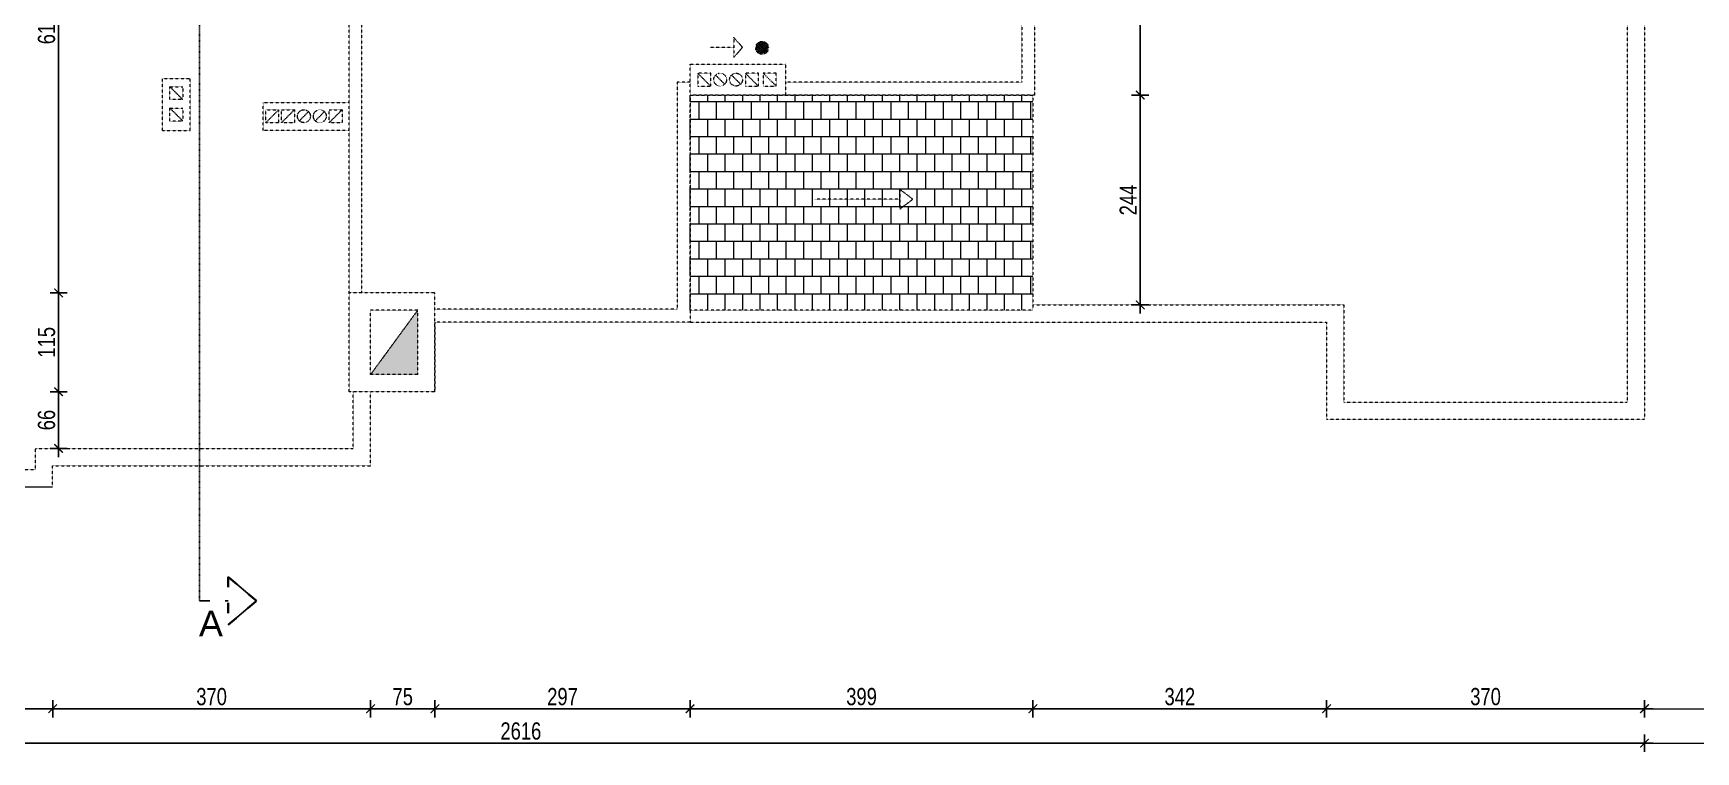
# Model space of a CAD drawing. Header units: millimetres. Extents: x -701 to 470890, y -446843 to -116129.
# Drawn here: x 239478 to 241414, y -223748 to -222912 of the extents above; entities that cross this region are included whole.
import ezdxf

# ---------------------------------------------------------------- set-up
doc = ezdxf.new("R2010")
doc.units = ezdxf.units.MM
doc.header["$PDMODE"] = 2
doc.linetypes.add('ACAD_ISO03W100', pattern=[30, 12, -18])
doc.linetypes.add('HIDDEN', pattern=[0.375, 0.25, -0.125])
doc.layers.get('0').update_dxf_attribs({"lineweight": 0})
doc.layers.get('Defpoints').update_dxf_attribs({"color": 250, "lineweight": 0})
for name, color, linetype, lineweight in [('05-podgled-tanko', 144, 'HIDDEN', 0), ('07-kote', 70, 'Continuous', 9), ('D-šrafura', 252, 'Continuous', 9), ('Kote', 1, 'Continuous', 15), ('TP_07 - 0.20', 255, 'Continuous', 20)]:
    doc.layers.add(name, color=color, linetype=linetype, lineweight=lineweight)
doc.layers.add('zidovi', color=1, linetype='Continuous')
doc.styles.add('OPIS', font='hrcom.shx', dxfattribs={"width": 0.8, "height": 20})
doc.styles.add('Tekst15', font='arial.ttf', dxfattribs={"height": 15})
doc.dimstyles.new('ISO-25', dxfattribs={"dimtxt": 20, "dimasz": 10, "dimexe": 10, "dimexo": 10, "dimgap": 4, "dimtad": 1, "dimdec": 0, "dimtxsty": 'OPIS', "dimblk": 'ARCHTICK', "dimcen": 10, "dimdle": 10, "dimadec": 0, "dimazin": 0, "dimtfac": 1, "dimtdec": 0, "dimtix": 1, "dimtmove": 0, "dimatfit": 3, "dimldrblk": 'ARCHTICK', "dimfxl": 10, "dimfxlon": 1, "dimarcsym": 0})

# ---------------------------------------------------------------- blocks, each defined once
blk = doc.blocks.new('_ArchTick')
at = {"color": 0, "linetype": 'ByBlock', "lineweight": 0, "const_width": 0.15}
blk.add_lwpolyline([(-0.5, -0.5), (0.5, 0.5)], dxfattribs=at)
blk = doc.blocks.new('*D3047')
at = {"layer": '07-kote', "color": 0, "linetype": 'ByBlock', "lineweight": -2, "ltscale": 5, "transparency": 16777216}
for p, q in [((240757.1, -222666.2), (240777.1, -222666.2)), ((240767.1, -222656.2), (240767.1, -222994.2)), ((240757.1, -222984.2), (240777.1, -222984.2))]:
    blk.add_line(p, q, dxfattribs=at)
at = {"layer": 'Defpoints', "color": 0, "linetype": 'ByBlock', "ltscale": 5, "transparency": 16777216}
for p in [(240669.1, -222666.2), (240644.1, -222984.2), (240767.1, -222984.2)]:
    blk.add_point(p, dxfattribs=at)
at = {"layer": '07-kote', "color": 0, "linetype": 'ByBlock', "lineweight": -2, "ltscale": 5, "transparency": 16777216, "xscale": 10, "yscale": 10, "zscale": 10}
for p, rotation in [((240767.1, -222666.2), 90), ((240767.1, -222984.2), 270)]:
    blk.add_blockref('_ArchTick', p, dxfattribs=dict(at, rotation=rotation))
at = {"layer": '07-kote', "color": 0, "linetype": 'ByBlock', "ltscale": 5, "transparency": 16777216, "insert": (240753.1, -222825.2), "char_height": 20, "attachment_point": 5, "rotation": 90, "style": 'OPIS'}
blk.add_mtext('318', dxfattribs=at)
blk = doc.blocks.new('*D3048')
at = {"layer": '07-kote', "color": 0, "linetype": 'ByBlock', "lineweight": -2, "ltscale": 5, "transparency": 16777216}
for p, q in [((240767.1, -222974.2), (240767.1, -223238.2)), ((240757.1, -222984.2), (240777.1, -222984.2)), ((240757.1, -223228.2), (240777.1, -223228.2))]:
    blk.add_line(p, q, dxfattribs=at)
at = {"layer": 'Defpoints', "color": 0, "linetype": 'ByBlock', "ltscale": 5, "transparency": 16777216}
for p in [(240644.1, -222984.2), (240642.2, -223228.2), (240767.1, -223228.2)]:
    blk.add_point(p, dxfattribs=at)
at = {"layer": '07-kote', "color": 0, "linetype": 'ByBlock', "lineweight": -2, "ltscale": 5, "transparency": 16777216, "xscale": 10, "yscale": 10, "zscale": 10}
for p, rotation in [((240767.1, -222984.2), 90), ((240767.1, -223228.2), 270)]:
    blk.add_blockref('_ArchTick', p, dxfattribs=dict(at, rotation=rotation))
at = {"layer": '07-kote', "color": 0, "linetype": 'ByBlock', "ltscale": 5, "transparency": 16777216, "insert": (240753.1, -223106.2), "char_height": 20, "attachment_point": 5, "rotation": 90, "style": 'OPIS'}
blk.add_mtext('244', dxfattribs=at)
blk = doc.blocks.new('*D3051')
at = {"layer": '07-kote', "color": 0, "linetype": 'ByBlock', "lineweight": -2, "ltscale": 5, "transparency": 16777216}
for p, q in [((239508, -222590.2), (239508, -223224.2)), ((239518, -222600.2), (239498, -222600.2)), ((239518, -223214.2), (239498, -223214.2))]:
    blk.add_line(p, q, dxfattribs=at)
at = {"layer": 'Defpoints', "color": 0, "linetype": 'ByBlock', "ltscale": 5, "transparency": 16777216}
for p in [(240034.1, -222600.2), (239508, -223214.2), (239846.1, -223214.2)]:
    blk.add_point(p, dxfattribs=at)
at = {"layer": '07-kote', "color": 0, "linetype": 'ByBlock', "lineweight": -2, "ltscale": 5, "transparency": 16777216, "xscale": 10, "yscale": 10, "zscale": 10}
for p, rotation in [((239508, -222600.2), 90), ((239508, -223214.2), 270)]:
    blk.add_blockref('_ArchTick', p, dxfattribs=dict(at, rotation=rotation))
at = {"layer": '07-kote', "color": 0, "linetype": 'ByBlock', "ltscale": 5, "transparency": 16777216, "insert": (239494, -222907.2), "char_height": 20, "attachment_point": 5, "rotation": 90, "style": 'OPIS'}
blk.add_mtext('614', dxfattribs=at)
blk = doc.blocks.new('*D3052')
at = {"layer": '07-kote', "color": 0, "linetype": 'ByBlock', "lineweight": -2, "ltscale": 5, "transparency": 16777216}
for p, q in [((239508, -223204.2), (239508, -223339.2)), ((239518, -223214.2), (239498, -223214.2)), ((239518, -223329.2), (239498, -223329.2))]:
    blk.add_line(p, q, dxfattribs=at)
at = {"layer": 'Defpoints', "color": 0, "linetype": 'ByBlock', "ltscale": 5, "transparency": 16777216}
for p in [(239846.1, -223214.2), (239508, -223329.2), (239846.1, -223329.2)]:
    blk.add_point(p, dxfattribs=at)
at = {"layer": '07-kote', "color": 0, "linetype": 'ByBlock', "lineweight": -2, "ltscale": 5, "transparency": 16777216, "xscale": 10, "yscale": 10, "zscale": 10}
for p, rotation in [((239508, -223214.2), 90), ((239508, -223329.2), 270)]:
    blk.add_blockref('_ArchTick', p, dxfattribs=dict(at, rotation=rotation))
at = {"layer": '07-kote', "color": 0, "linetype": 'ByBlock', "ltscale": 5, "transparency": 16777216, "insert": (239494, -223271.7), "char_height": 20, "attachment_point": 5, "rotation": 90, "style": 'OPIS'}
blk.add_mtext('115', dxfattribs=at)
blk = doc.blocks.new('*D3053')
at = {"layer": '07-kote', "color": 0, "linetype": 'ByBlock', "lineweight": -2, "ltscale": 5, "transparency": 16777216}
for p, q in [((239518, -223329.2), (239498, -223329.2)), ((239508, -223319.2), (239508, -223405.2)), ((239518, -223395.2), (239498, -223395.2))]:
    blk.add_line(p, q, dxfattribs=at)
at = {"layer": 'Defpoints', "color": 0, "linetype": 'ByBlock', "ltscale": 5, "transparency": 16777216}
for p in [(239846.1, -223329.2), (239508, -223395.2), (239851.1, -223395.2)]:
    blk.add_point(p, dxfattribs=at)
at = {"layer": '07-kote', "color": 0, "linetype": 'ByBlock', "lineweight": -2, "ltscale": 5, "transparency": 16777216, "xscale": 10, "yscale": 10, "zscale": 10}
for p, rotation in [((239508, -223329.2), 90), ((239508, -223395.2), 270)]:
    blk.add_blockref('_ArchTick', p, dxfattribs=dict(at, rotation=rotation))
at = {"layer": '07-kote', "color": 0, "linetype": 'ByBlock', "ltscale": 5, "transparency": 16777216, "insert": (239494, -223362.2), "char_height": 20, "attachment_point": 5, "rotation": 90, "style": 'OPIS'}
blk.add_mtext('66', dxfattribs=at)
blk = doc.blocks.new('*D3059')
at = {"layer": '07-kote', "color": 0, "linetype": 'ByBlock', "lineweight": -2, "ltscale": 5, "transparency": 16777216}
for p, q in [((239108.1, -223688), (239108.1, -223708)), ((239501.1, -223688), (239501.1, -223708)), ((239098.1, -223698), (239511.1, -223698))]:
    blk.add_line(p, q, dxfattribs=at)
at = {"layer": 'Defpoints', "color": 0, "linetype": 'ByBlock', "ltscale": 5, "transparency": 16777216}
for p in [(239108.1, -223415.2), (239501.1, -223440.2), (239501.1, -223698)]:
    blk.add_point(p, dxfattribs=at)
at = {"layer": '07-kote', "color": 0, "linetype": 'ByBlock', "lineweight": -2, "ltscale": 5, "transparency": 16777216, "xscale": 10, "yscale": 10, "zscale": 10, "rotation": 180}
blk.add_blockref('_ArchTick', (239108.1, -223698), dxfattribs=at)
at = {"layer": '07-kote', "color": 0, "linetype": 'ByBlock', "lineweight": -2, "ltscale": 5, "transparency": 16777216, "xscale": 10, "yscale": 10, "zscale": 10}
blk.add_blockref('_ArchTick', (239501.1, -223698), dxfattribs=at)
at = {"layer": '07-kote', "color": 0, "linetype": 'ByBlock', "ltscale": 5, "transparency": 16777216, "insert": (239304.6, -223684), "char_height": 20, "attachment_point": 5, "style": 'OPIS'}
blk.add_mtext('393', dxfattribs=at)
blk = doc.blocks.new('*D3060')
at = {"layer": '07-kote', "color": 0, "linetype": 'ByBlock', "lineweight": -2, "ltscale": 5, "transparency": 16777216}
for p, q in [((239501.1, -223688), (239501.1, -223708)), ((239871.1, -223688), (239871.1, -223708)), ((239491.1, -223698), (239881.1, -223698))]:
    blk.add_line(p, q, dxfattribs=at)
at = {"layer": 'Defpoints', "color": 0, "linetype": 'ByBlock', "ltscale": 5, "transparency": 16777216}
for p in [(239871.1, -223415.2), (239501.1, -223440.2), (239871.1, -223698)]:
    blk.add_point(p, dxfattribs=at)
at = {"layer": '07-kote', "color": 0, "linetype": 'ByBlock', "lineweight": -2, "ltscale": 5, "transparency": 16777216, "xscale": 10, "yscale": 10, "zscale": 10, "rotation": 180}
blk.add_blockref('_ArchTick', (239501.1, -223698), dxfattribs=at)
at = {"layer": '07-kote', "color": 0, "linetype": 'ByBlock', "lineweight": -2, "ltscale": 5, "transparency": 16777216, "xscale": 10, "yscale": 10, "zscale": 10}
blk.add_blockref('_ArchTick', (239871.1, -223698), dxfattribs=at)
at = {"layer": '07-kote', "color": 0, "linetype": 'ByBlock', "ltscale": 5, "transparency": 16777216, "insert": (239686.1, -223684), "char_height": 20, "attachment_point": 5, "style": 'OPIS'}
blk.add_mtext('370', dxfattribs=at)
blk = doc.blocks.new('*D3061')
at = {"layer": '07-kote', "color": 0, "linetype": 'ByBlock', "lineweight": -2, "ltscale": 5, "transparency": 16777216}
for p, q in [((239871.1, -223688), (239871.1, -223708)), ((239946.1, -223688), (239946.1, -223708)), ((239861.1, -223698), (239956.1, -223698))]:
    blk.add_line(p, q, dxfattribs=at)
at = {"layer": 'Defpoints', "color": 0, "linetype": 'ByBlock', "ltscale": 5, "transparency": 16777216}
for p in [(239946.1, -223329.2), (239871.1, -223415.2), (239946.1, -223698)]:
    blk.add_point(p, dxfattribs=at)
at = {"layer": '07-kote', "color": 0, "linetype": 'ByBlock', "lineweight": -2, "ltscale": 5, "transparency": 16777216, "xscale": 10, "yscale": 10, "zscale": 10, "rotation": 180}
blk.add_blockref('_ArchTick', (239871.1, -223698), dxfattribs=at)
at = {"layer": '07-kote', "color": 0, "linetype": 'ByBlock', "lineweight": -2, "ltscale": 5, "transparency": 16777216, "xscale": 10, "yscale": 10, "zscale": 10}
blk.add_blockref('_ArchTick', (239946.1, -223698), dxfattribs=at)
at = {"layer": '07-kote', "color": 0, "linetype": 'ByBlock', "ltscale": 5, "transparency": 16777216, "insert": (239908.6, -223684), "char_height": 20, "attachment_point": 5, "style": 'OPIS'}
blk.add_mtext('75', dxfattribs=at)
blk = doc.blocks.new('*D3062')
at = {"layer": '07-kote', "color": 0, "linetype": 'ByBlock', "lineweight": -2, "ltscale": 5, "transparency": 16777216}
for p, q in [((239946.1, -223688), (239946.1, -223708)), ((240243.1, -223688), (240243.1, -223708)), ((239936.1, -223698), (240253.1, -223698))]:
    blk.add_line(p, q, dxfattribs=at)
at = {"layer": 'Defpoints', "color": 0, "linetype": 'ByBlock', "ltscale": 5, "transparency": 16777216}
for p in [(240243.1, -223248.2), (239946.1, -223329.2), (240243.1, -223698)]:
    blk.add_point(p, dxfattribs=at)
at = {"layer": '07-kote', "color": 0, "linetype": 'ByBlock', "lineweight": -2, "ltscale": 5, "transparency": 16777216, "xscale": 10, "yscale": 10, "zscale": 10, "rotation": 180}
blk.add_blockref('_ArchTick', (239946.1, -223698), dxfattribs=at)
at = {"layer": '07-kote', "color": 0, "linetype": 'ByBlock', "lineweight": -2, "ltscale": 5, "transparency": 16777216, "xscale": 10, "yscale": 10, "zscale": 10}
blk.add_blockref('_ArchTick', (240243.1, -223698), dxfattribs=at)
at = {"layer": '07-kote', "color": 0, "linetype": 'ByBlock', "ltscale": 5, "transparency": 16777216, "insert": (240094.6, -223684), "char_height": 20, "attachment_point": 5, "style": 'OPIS'}
blk.add_mtext('297', dxfattribs=at)
blk = doc.blocks.new('*D3063')
at = {"layer": '07-kote', "color": 0, "linetype": 'ByBlock', "lineweight": -2, "ltscale": 5, "transparency": 16777216}
for p, q in [((240243.1, -223688), (240243.1, -223708)), ((240642.2, -223688), (240642.2, -223708)), ((240233.1, -223698), (240652.2, -223698))]:
    blk.add_line(p, q, dxfattribs=at)
at = {"layer": 'Defpoints', "color": 0, "linetype": 'ByBlock', "ltscale": 5, "transparency": 16777216}
for p in [(240243.1, -223248.2), (240642.2, -223234.5), (240642.2, -223698)]:
    blk.add_point(p, dxfattribs=at)
at = {"layer": '07-kote', "color": 0, "linetype": 'ByBlock', "lineweight": -2, "ltscale": 5, "transparency": 16777216, "xscale": 10, "yscale": 10, "zscale": 10, "rotation": 180}
blk.add_blockref('_ArchTick', (240243.1, -223698), dxfattribs=at)
at = {"layer": '07-kote', "color": 0, "linetype": 'ByBlock', "lineweight": -2, "ltscale": 5, "transparency": 16777216, "xscale": 10, "yscale": 10, "zscale": 10}
blk.add_blockref('_ArchTick', (240642.2, -223698), dxfattribs=at)
at = {"layer": '07-kote', "color": 0, "linetype": 'ByBlock', "ltscale": 5, "transparency": 16777216, "insert": (240442.7, -223684), "char_height": 20, "attachment_point": 5, "style": 'OPIS'}
blk.add_mtext('399', dxfattribs=at)
blk = doc.blocks.new('*D3064')
at = {"layer": '07-kote', "color": 0, "linetype": 'ByBlock', "lineweight": -2, "ltscale": 5, "transparency": 16777216}
for p, q in [((240642.2, -223688), (240642.2, -223708)), ((240984.1, -223688), (240984.1, -223708)), ((240632.2, -223698), (240994.1, -223698))]:
    blk.add_line(p, q, dxfattribs=at)
at = {"layer": 'Defpoints', "color": 0, "linetype": 'ByBlock', "ltscale": 5, "transparency": 16777216}
for p in [(240642.2, -223234.5), (240984.1, -223361.2), (240984.1, -223698)]:
    blk.add_point(p, dxfattribs=at)
at = {"layer": '07-kote', "color": 0, "linetype": 'ByBlock', "lineweight": -2, "ltscale": 5, "transparency": 16777216, "xscale": 10, "yscale": 10, "zscale": 10, "rotation": 180}
blk.add_blockref('_ArchTick', (240642.2, -223698), dxfattribs=at)
at = {"layer": '07-kote', "color": 0, "linetype": 'ByBlock', "lineweight": -2, "ltscale": 5, "transparency": 16777216, "xscale": 10, "yscale": 10, "zscale": 10}
blk.add_blockref('_ArchTick', (240984.1, -223698), dxfattribs=at)
at = {"layer": '07-kote', "color": 0, "linetype": 'ByBlock', "ltscale": 5, "transparency": 16777216, "insert": (240813.2, -223684), "char_height": 20, "attachment_point": 5, "style": 'OPIS'}
blk.add_mtext('342', dxfattribs=at)
blk = doc.blocks.new('*D3065')
at = {"layer": '07-kote', "color": 0, "linetype": 'ByBlock', "lineweight": -2, "ltscale": 5, "transparency": 16777216}
for p, q in [((240984.1, -223688), (240984.1, -223708)), ((241354.1, -223688), (241354.1, -223708)), ((240974.1, -223698), (241364.1, -223698))]:
    blk.add_line(p, q, dxfattribs=at)
at = {"layer": 'Defpoints', "color": 0, "linetype": 'ByBlock', "ltscale": 5, "transparency": 16777216}
for p in [(240984.1, -223361.2), (241354.1, -223361.2), (241354.1, -223698)]:
    blk.add_point(p, dxfattribs=at)
at = {"layer": '07-kote', "color": 0, "linetype": 'ByBlock', "lineweight": -2, "ltscale": 5, "transparency": 16777216, "xscale": 10, "yscale": 10, "zscale": 10, "rotation": 180}
blk.add_blockref('_ArchTick', (240984.1, -223698), dxfattribs=at)
at = {"layer": '07-kote', "color": 0, "linetype": 'ByBlock', "lineweight": -2, "ltscale": 5, "transparency": 16777216, "xscale": 10, "yscale": 10, "zscale": 10}
blk.add_blockref('_ArchTick', (241354.1, -223698), dxfattribs=at)
at = {"layer": '07-kote', "color": 0, "linetype": 'ByBlock', "ltscale": 5, "transparency": 16777216, "insert": (241169.1, -223684), "char_height": 20, "attachment_point": 5, "style": 'OPIS'}
blk.add_mtext('370', dxfattribs=at)
blk = doc.blocks.new('*D3066')
at = {"layer": '07-kote', "color": 0, "linetype": 'ByBlock', "lineweight": -2, "ltscale": 5, "transparency": 16777216}
for p, q in [((238738.1, -223728), (238738.1, -223748)), ((241354.1, -223728), (241354.1, -223748)), ((238728.1, -223738), (241364.1, -223738))]:
    blk.add_line(p, q, dxfattribs=at)
at = {"layer": 'Defpoints', "color": 0, "linetype": 'ByBlock', "ltscale": 5, "transparency": 16777216}
for p in [(241354.1, -223361.2), (238738.1, -223415.2), (241354.1, -223738)]:
    blk.add_point(p, dxfattribs=at)
at = {"layer": '07-kote', "color": 0, "linetype": 'ByBlock', "lineweight": -2, "ltscale": 5, "transparency": 16777216, "xscale": 10, "yscale": 10, "zscale": 10, "rotation": 180}
blk.add_blockref('_ArchTick', (238738.1, -223738), dxfattribs=at)
at = {"layer": '07-kote', "color": 0, "linetype": 'ByBlock', "lineweight": -2, "ltscale": 5, "transparency": 16777216, "xscale": 10, "yscale": 10, "zscale": 10}
blk.add_blockref('_ArchTick', (241354.1, -223738), dxfattribs=at)
at = {"layer": '07-kote', "color": 0, "linetype": 'ByBlock', "ltscale": 5, "transparency": 16777216, "insert": (240046.1, -223724), "char_height": 20, "attachment_point": 5, "style": 'OPIS'}
blk.add_mtext('2616', dxfattribs=at)
blk = doc.blocks.new('*D3074')
at = {"layer": '07-kote', "color": 0, "linetype": 'ByBlock', "lineweight": -2, "ltscale": 5, "transparency": 16777216}
for p, q in [((241545.2, -221951.2), (241565.2, -221951.2)), ((241555.2, -221941.2), (241555.2, -223371.2)), ((241545.2, -223361.2), (241565.2, -223361.2))]:
    blk.add_line(p, q, dxfattribs=at)
at = {"layer": 'Defpoints', "color": 0, "linetype": 'ByBlock', "ltscale": 5, "transparency": 16777216}
for p in [(240243.1, -221951.2), (241354.1, -223361.2), (241555.2, -223361.2)]:
    blk.add_point(p, dxfattribs=at)
at = {"layer": '07-kote', "color": 0, "linetype": 'ByBlock', "lineweight": -2, "ltscale": 5, "transparency": 16777216, "xscale": 10, "yscale": 10, "zscale": 10}
for p, rotation in [((241555.2, -221951.2), 90), ((241555.2, -223361.2), 270)]:
    blk.add_blockref('_ArchTick', p, dxfattribs=dict(at, rotation=rotation))
at = {"layer": '07-kote', "color": 0, "linetype": 'ByBlock', "ltscale": 5, "transparency": 16777216, "insert": (241541.2, -222656.2), "char_height": 20, "attachment_point": 5, "rotation": 90, "style": 'OPIS'}
blk.add_mtext('1410', dxfattribs=at)
blk = doc.blocks.new('*D3075')
at = {"layer": '07-kote', "color": 0, "linetype": 'ByBlock', "lineweight": -2, "ltscale": 5, "transparency": 16777216}
for p, q in [((241545.2, -223361.2), (241565.2, -223361.2)), ((241555.2, -223351.2), (241555.2, -223450.2)), ((241545.2, -223440.2), (241565.2, -223440.2))]:
    blk.add_line(p, q, dxfattribs=at)
at = {"layer": 'Defpoints', "color": 0, "linetype": 'ByBlock', "ltscale": 5, "transparency": 16777216}
for p in [(241354.1, -223361.2), (239501.1, -223440.2), (241555.2, -223440.2)]:
    blk.add_point(p, dxfattribs=at)
at = {"layer": '07-kote', "color": 0, "linetype": 'ByBlock', "lineweight": -2, "ltscale": 5, "transparency": 16777216, "xscale": 10, "yscale": 10, "zscale": 10}
for p, rotation in [((241555.2, -223361.2), 90), ((241555.2, -223440.2), 270)]:
    blk.add_blockref('_ArchTick', p, dxfattribs=dict(at, rotation=rotation))
at = {"layer": '07-kote', "color": 0, "linetype": 'ByBlock', "ltscale": 5, "transparency": 16777216, "insert": (241541.2, -223400.7), "char_height": 20, "attachment_point": 5, "rotation": 90, "style": 'OPIS'}
blk.add_mtext('79', dxfattribs=at)
blk = doc.blocks.new('*D3076')
at = {"layer": '07-kote', "color": 0, "linetype": 'ByBlock', "lineweight": -2, "ltscale": 5, "transparency": 16777216}
for p, q in [((241595.2, -221715.2), (241595.2, -223450.2)), ((241585.2, -221725.2), (241605.2, -221725.2)), ((241585.2, -223440.2), (241605.2, -223440.2))]:
    blk.add_line(p, q, dxfattribs=at)
at = {"layer": 'Defpoints', "color": 0, "linetype": 'ByBlock', "ltscale": 5, "transparency": 16777216}
for p in [(240243.1, -221725.2), (239501.1, -223440.2), (241595.2, -223440.2)]:
    blk.add_point(p, dxfattribs=at)
at = {"layer": '07-kote', "color": 0, "linetype": 'ByBlock', "lineweight": -2, "ltscale": 5, "transparency": 16777216, "xscale": 10, "yscale": 10, "zscale": 10}
for p, rotation in [((241595.2, -221725.2), 90), ((241595.2, -223440.2), 270)]:
    blk.add_blockref('_ArchTick', p, dxfattribs=dict(at, rotation=rotation))
at = {"layer": '07-kote', "color": 0, "linetype": 'ByBlock', "ltscale": 5, "transparency": 16777216, "insert": (241581.2, -222582.7), "char_height": 20, "attachment_point": 5, "rotation": 90, "style": 'OPIS'}
blk.add_mtext('1715', dxfattribs=at)

msp = doc.modelspace()

# ---------------------------------------------------------------- hatches: boundary and pattern name
at = {"layer": '05-podgled-tanko', "linetype": 'ByBlock', "ltscale": 5}
h = msp.add_hatch(dxfattribs=at)
h.set_pattern_fill('AR-B88', color=256, scale=0.1)
h.paths.add_polyline_path([(240243.08, -222984.24), (240642.24, -222984.24), (240642.24, -223234.49), (240243.08, -223234.49)])
at = {"layer": '05-podgled-tanko'}
h = msp.add_hatch(color=256, dxfattribs=at)
h.dxf.hatch_style = 1
h.paths.add_polyline_path([(239926.08, -223309.24), (239926.08, -223234.24), (239871.08, -223309.24)])
h.dxf.unprotected_set("ltscale", 0)
at = {"layer": 'D-šrafura', "linetype": 'ByBlock', "lineweight": 0, "ltscale": 5}
h = msp.add_hatch(dxfattribs=at)
h.set_pattern_fill('ANSI37', color=256, scale=0.5)
h.set_pattern_definition([(45, (-860.7577, -207.2084), (-1.122532015, 1.122532015), []), (135, (-860.7577, -207.2084), (-1.122532015, -1.122532015), [])])
edge = h.paths.add_edge_path()
edge.add_arc((240326.93, -222929.2), 6.5, 0, 360)

# ---------------------------------------------------------------- linework, layer by layer
at = {"layer": '05-podgled-tanko'}
for p, q in [((241354.08, -221951.24), (241354.08, -223361.24)), ((241334.08, -221971.24), (241334.08, -223341.24)), ((239846.08, -223329.24), (239846.08, -222755.24)), ((240252.08, -222958.66), (240267.08, -222973.66)), ((240272.77, -222960.86), (240283.38, -222971.47)), ((240291.27, -222960.86), (240301.88, -222971.47)), ((240307.58, -222958.66), (240322.58, -222973.66)), ((240328.2, -222958.66), (240343.2, -222973.66)), ((239629.08, -223025.24), (239629.08, -222965.24)), ((239661.08, -222965.24), (239629.08, -222965.24)), ((239652.58, -222989.38), (239637.58, -222974.38)), ((239661.08, -223025.24), (239661.08, -222965.24)), ((239652.58, -223014.38), (239637.58, -222999.38)), ((239746.08, -223025.24), (239746.08, -222993.24)), ((239846.08, -222993.24), (239746.08, -222993.24)), ((240354.08, -222984.24), (240243.08, -222984.24)), ((239764.08, -223001.24), (239749.08, -223016.24)), ((239782.58, -223001.24), (239767.58, -223016.24)), ((239798.88, -223003.44), (239788.27, -223014.04)), ((239817.38, -223003.44), (239806.77, -223014.04)), ((239838.08, -223001.24), (239823.08, -223016.24)), ((239629.08, -223025.24), (239661.08, -223025.24)), ((239846.08, -223025.24), (239746.08, -223025.24)), ((240487.43, -223105.34), (240387.88, -223105.34)), ((239946.08, -223214.24), (239846.08, -223214.24)), ((239946.08, -223329.24), (239946.08, -223214.24)), ((240642.24, -223228.24), (241004.08, -223228.24)), ((241004.08, -223228.24), (241004.08, -223341.24)), ((239871.08, -223309.24), (239871.08, -223234.24)), ((239871.08, -223309.24), (239871.08, -223234.24)), ((239926.08, -223234.24), (239871.08, -223234.24)), ((239926.08, -223234.24), (239871.08, -223309.24)), ((239926.08, -223309.24), (239926.08, -223234.24)), ((240243.08, -223248.24), (240984.08, -223248.24)), ((240984.08, -223248.24), (240984.08, -223361.24)), ((239871.08, -223309.24), (239871.08, -223253.79)), ((239926.08, -223309.24), (239871.08, -223309.24)), ((239946.08, -223329.24), (239846.08, -223329.24)), ((239851.08, -223395.24), (239851.08, -223329.24)), ((239871.08, -223415.24), (239871.08, -223329.24)), ((241004.08, -223341.24), (241334.08, -223341.24)), ((240984.08, -223361.24), (241354.08, -223361.24)), ((239481.08, -223420.24), (239481.08, -223395.24)), ((239481.08, -223395.24), (239851.08, -223395.24)), ((239481.08, -223420.24), (239128.08, -223420.24)), ((239501.08, -223440.24), (239501.08, -223415.24)), ((239501.08, -223415.24), (239871.08, -223415.24))]:
    msp.add_line(p, q, dxfattribs=at).dxf.unprotected_set("ltscale", 0)
for points in [[(240034.08, -222445.24), (240034.08, -222445.24), (240034.08, -222389.24), (240354.08, -222389.24), (240354.08, -222214.24), (240614.08, -222214.24), (240614.08, -222619.24), (240669.08, -222619.24), (240669.08, -222666.24), (240644.08, -222666.24), (240644.08, -222984.24), (240609.08, -222984.24), (240243.08, -222984.24), (240243.08, -223248.24), (239946.08, -223248.24), (239946.08, -223329.24), (239846.08, -223329.24), (239846.08, -222600.24), (240034.08, -222600.24), (240034.08, -222389.24)], [(239861.08, -223214.24), (239861.08, -222615.24), (240049.08, -222615.24), (240049.08, -222404.24), (240369.08, -222404.24), (240369.08, -222229.24), (240479.08, -222229.24)], [(240629.08, -222666.24), (240629.08, -222969.24), (240609.08, -222969.24), (240354.08, -222969.24)], [(240304.09, -222928.64), (240293.85, -222916.78), (240293.85, -222940.49), (240304.09, -222928.64)], [(240293.85, -222928.64), (240266.12, -222928.64)], [(240243.08, -222984.24), (240243.08, -222948.24), (240354.08, -222948.24), (240354.08, -222984.24)], [(240243.08, -222969.24), (240228.08, -222969.24), (240228.08, -223233.24), (239946.08, -223233.24)], [(240487.43, -223116.59), (240502.38, -223105.25), (240487.43, -223094.1), (240487.43, -223116.59)]]:
    msp.add_lwpolyline(points, dxfattribs=at).dxf.unprotected_set("ltscale", 0)
for points in [[(240267.08, -222958.66), (240252.08, -222958.66), (240252.08, -222973.66), (240267.08, -222973.66)], [(240322.58, -222958.66), (240307.58, -222958.66), (240307.58, -222973.66), (240322.58, -222973.66)], [(240343.2, -222958.66), (240328.2, -222958.66), (240328.2, -222973.66), (240343.2, -222973.66)], [(239652.58, -222974.38), (239652.58, -222989.38), (239637.58, -222989.38), (239637.58, -222974.38)], [(239652.58, -222999.38), (239652.58, -223014.38), (239637.58, -223014.38), (239637.58, -222999.38)], [(240243.08, -222984.24), (240642.24, -222984.24), (240642.24, -223234.49), (240243.08, -223234.49)], [(239749.08, -223001.24), (239764.08, -223001.24), (239764.08, -223016.24), (239749.08, -223016.24)], [(239767.58, -223001.24), (239782.58, -223001.24), (239782.58, -223016.24), (239767.58, -223016.24)], [(239823.08, -223001.24), (239838.08, -223001.24), (239838.08, -223016.24), (239823.08, -223016.24)]]:
    msp.add_lwpolyline(points, close=True, dxfattribs=at).dxf.unprotected_set("ltscale", 0)
for centre, radius in [((240326.93, -222929.2), 7.5), ((240326.93, -222929.2), 6.5), ((240278.08, -222966.16), 7.5), ((240296.58, -222966.16), 7.5), ((239793.58, -223008.74), 7.5), ((239812.08, -223008.74), 7.5)]:
    msp.add_circle(centre, radius, dxfattribs=at).dxf.unprotected_set("ltscale", 0)
at = {"layer": 'Defpoints', "linetype": 'ByBlock', "ltscale": 5}
for points in [[(238500.36, -223698.01), (241675.17, -223698.01)], [(238500.36, -223738.01), (241675.17, -223738.01)]]:
    msp.add_lwpolyline(points, dxfattribs=at)
at = {"layer": 'TP_07 - 0.20'}
msp.add_line((239501.08, -223440.24), (239108.08, -223440.24), dxfattribs=at)
at = {"layer": 'zidovi', "linetype": 'ACAD_ISO03W100', "ltscale": 0.02}
msp.add_line((239671.88, -223572.45), (239671.88, -221612.46), dxfattribs=at)
at = {"layer": 'zidovi'}
for q in [(239705.4, -223544.69), (239705.4, -223600.22)]:
    msp.add_line((239738.36, -223572.45), q, dxfattribs=at)
at = {"layer": 'zidovi', "linetype": 'ACAD_ISO03W100'}
msp.add_line((239671.88, -223572.45), (239705.4, -223572.45), dxfattribs=at)
at = {"layer": 'zidovi', "linetype": 'ACAD_ISO03W100', "lineweight": 35}
msp.add_lwpolyline([(239738.36, -223572.45), (239705.4, -223544.69), (239705.4, -223600.22), (239738.36, -223572.45)], dxfattribs=at)

# ---------------------------------------------------------------- texts
at = {"layer": 'Kote', "insert": (239671.37, -223583.82), "char_height": 30, "width": 9972.3862, "attachment_point": 1, "style": 'Tekst15'}
msp.add_mtext('\\A1;A', dxfattribs=at)

# ---------------------------------------------------------------- dimensions: what is measured, and where the dimension line sits
at = {"layer": '07-kote', "linetype": 'ByBlock', "ltscale": 5}
dim = msp.add_linear_dim(base=(241595.17, -223440.24), p1=(240243.08, -221725.24), p2=(239501.08, -223440.24), angle=90, dimstyle='ISO-25', dxfattribs=at)
dim.commit()
dim.dimension.update_dxf_attribs({"geometry": '*D3076', "text_midpoint": (241581.17, -222582.74)})
for base, p1, p2, picture, middle in [((241555.17, -223361.24), (240243.08, -221951.24), (241354.08, -223361.24), '*D3074', (241541.17, -222656.24)), ((239508.03, -223214.24), (240034.08, -222600.24), (239846.08, -223214.24), '*D3051', (239494.03, -222907.24)), ((240767.06, -222984.24), (240669.08, -222666.24), (240644.08, -222984.24), '*D3047', (240753.06, -222825.24)), ((240767.06, -223228.24), (240644.08, -222984.24), (240642.24, -223228.24), '*D3048', (240753.06, -223106.24)), ((239508.03, -223329.24), (239846.08, -223214.24), (239846.08, -223329.24), '*D3052', (239494.03, -223271.74)), ((239508.03, -223395.24), (239846.08, -223329.24), (239851.08, -223395.24), '*D3053', (239494.03, -223362.24)), ((241555.17, -223440.24), (241354.08, -223361.24), (239501.08, -223440.24), '*D3075', (241541.17, -223400.74))]:
    dim = msp.add_linear_dim(base=base, p1=p1, p2=p2, angle=90, dimstyle='ISO-25', override={"dimtmove": 1}, dxfattribs=at)
    dim.commit()
    dim.dimension.update_dxf_attribs({"geometry": picture, "text_midpoint": middle})
for base, p1, p2, picture, middle in [((240243.08, -223698.01), (239946.08, -223329.24), (240243.08, -223248.24), '*D3062', (240094.58, -223684.01)), ((240642.24, -223698.01), (240243.08, -223248.24), (240642.24, -223234.49), '*D3063', (240442.66, -223684.01)), ((240984.08, -223698.01), (240642.24, -223234.49), (240984.08, -223361.24), '*D3064', (240813.16, -223684.01)), ((239946.08, -223698.01), (239871.08, -223415.24), (239946.08, -223329.24), '*D3061', (239908.58, -223684.01)), ((241354.08, -223698.01), (240984.08, -223361.24), (241354.08, -223361.24), '*D3065', (241169.08, -223684.01)), ((239501.08, -223698.01), (239108.08, -223415.24), (239501.08, -223440.24), '*D3059', (239304.58, -223684.01)), ((239871.08, -223698.01), (239501.08, -223440.24), (239871.08, -223415.24), '*D3060', (239686.08, -223684.01))]:
    dim = msp.add_linear_dim(base=base, p1=p1, p2=p2, dimstyle='ISO-25', override={"dimtmove": 1}, dxfattribs=at)
    dim.commit()
    dim.dimension.update_dxf_attribs({"geometry": picture, "text_midpoint": middle})
dim = msp.add_linear_dim(base=(241354.08, -223738.01), p1=(238738.08, -223415.24), p2=(241354.08, -223361.24), dimstyle='ISO-25', dxfattribs=at)
dim.commit()
dim.dimension.update_dxf_attribs({"geometry": '*D3066', "text_midpoint": (240046.08, -223724.01)})

doc.saveas('drawing.dxf')
